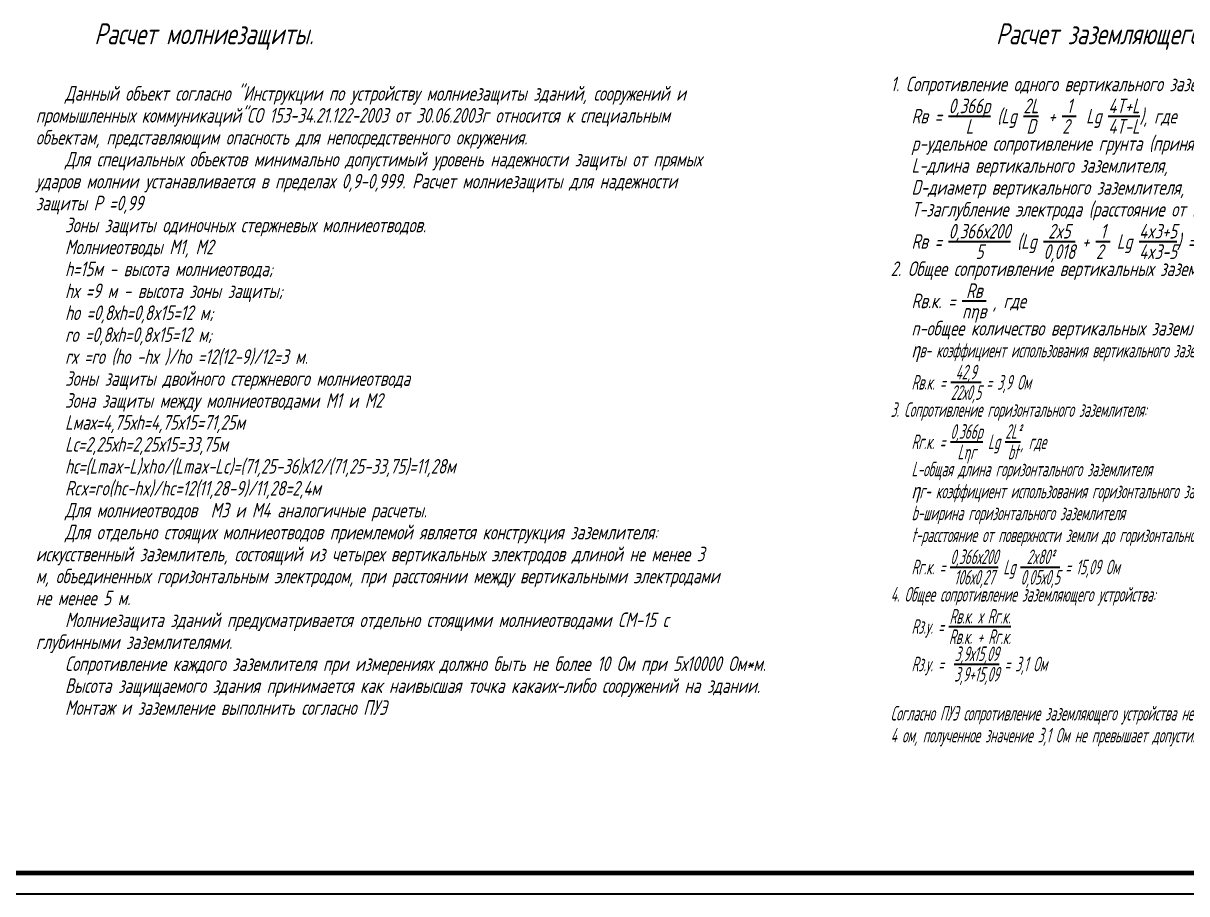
# Model space of a CAD drawing. Header units: millimetres. Extents: x -10490 to 5162, y -5053 to 76.
# Drawn here: x -7496.2 to -7217.8, y -814.1 to -605.8 of the extents above; entities that cross this region are included whole.
import ezdxf

# ---------------------------------------------------------------- set-up
doc = ezdxf.new("R2010")
doc.units = ezdxf.units.MM
for name, color, linetype, lineweight in [('Рамка толстая', 7, 'Continuous', 60), ('Рамка тонкая', 5, 'Continuous', 25), ('Схема распред. сети', 9, 'Continuous', 25), ('Текст', 2, 'Continuous', 25)]:
    doc.layers.add(name, color=color, linetype=linetype, lineweight=lineweight)
doc.styles.add('SIMPLEX', font='simplex.shx', dxfattribs={"width": 0.7, "oblique": 15})

# ---------------------------------------------------------------- blocks, each defined once
blk = doc.blocks.new('A$C0CDB385D')
at = {"layer": 'Рамка толстая'}
blk.add_line((20, 5), (589, 5), dxfattribs=at)
at = {"layer": 'Рамка тонкая'}
blk.add_line((0, 0), (594, 0), dxfattribs=at)

msp = doc.modelspace()

# ---------------------------------------------------------------- block references
msp.add_blockref('A$C0CDB385D', (-7519.0436, -814.14684))

# ---------------------------------------------------------------- texts
at = {"layer": 'Схема распред. сети', "color": 2, "insert": (-7493.2086, -605.79705), "char_height": 3.5, "attachment_point": 1, "line_spacing_factor": 0.9, "style": 'SIMPLEX'}
msp.add_mtext_dynamic_manual_height_columns('\\pi7;^I{\\H1.4286x;Расчет молниезащиты.\\P\\P}Данный объект согласно "Инструкции по устройству молниезащиты зданий, сооружений и промышленных коммуникаций"СО 153-34.21.122-2003 от 30.06.2003г относится к специальным  объектам, представляющим опасность для непосредственного окружения.\\PДля специальных объектов минимально допустимый уровень надежности защиты от прямых ударов молнии устанавливается в пределах 0,9-0,999. Расчет молниезащиты для надежности защиты Р =0,99\\PЗоны защиты одиночных стержневых молниеотводов.\\PМолниеотводы М1, М2\\Ph=15м - высота молниеотвода;\\Phх =9 м - высота зоны защиты;\\Phо =0,8хh=0,8x15=12 м;\\Prо =0,8хh=0,8x15=12 м;\\Prх =rо (hо -hх )/hо =12(12-9)/12=3 м.\\PЗоны защиты двойного стержневого молниеотвода\\PЗона защиты между молниеотводами М1 и М2\\PLмах=4,75хh=4,75х15=71,25м\\PLс=2,25хh=2,25х15=33,75м\\Phс=(Lmax-L)xho/(Lmax-Lc)=(71,25-36)х12/(71,25-33,75)=11,28м\\PRcx=ro(hc-hx)/hc=12(11,28-9)/11,28=2,4м\\PДля молниеотводов  М3 и М4 аналогичные расчеты.\\PДля отдельно стоящих молниеотводов приемлемой является конструкция заземлителя: искусственный заземлитель, состоящий из четырех вертикальных электродов длиной не менее 3 м, объединенных горизонтальным электродом, при расстоянии между вертикальными электродами не менее 5 м.\\PМолниезащита зданий предусматривается отдельно стоящими молниеотводами СМ-15 с глубинными заземлителями.\\PСопротивление каждого заземлителя при измерениях должно быть не более 10 Ом при 5х10000 Ом*м.\\PВысота защищаемого здания принимается как наивысшая точка какаих-либо сооружений на здании. \\PМонтаж и заземление выполнить согласно ПУЭ\\P\\P^I', width=177.5, gutter_width=22.51954, heights=[323], dxfattribs=at)
at = {"layer": 'Текст', "insert": (-7303.65285, -605.79705), "char_height": 5, "attachment_point": 1, "line_spacing_factor": 0.9, "style": 'SIMPLEX'}
msp.add_mtext_dynamic_manual_height_columns('\\A1;\\pi35.22,l5;Расчет заземляющего устройства\\P\\pi10;{\\H0.7x;\\P1. Сопротивление одного вертикального заземлителя:\\P\\pi0,l20,t15;Rв = \\S0,366p/L; (Lg \\S2L/D;\\H1.4286x; \\H0.7x;+ \\H1x;\\S1/2 ;\\H1.4286x; \\H0.7x;Lg \\S4T+L/4T-L;), где\\Pp-удельное сопротивление грунта (принято 200 Ом*м), \\PL-длина вертикального заземлителя, \\PD-диаметр вертикального заземлителя,\\PТ-заглубление электрода (расстояние от поверхности земли до середины вертикального заземлителя) \\PRв = \\S0,366х200/5; (Lg \\S2x5/0,018; + \\S1/2 ; Lg \\S4x3+5/4x3-5;) = 42,9 Ом\\Q0; \\H1.4286x;\\P\\pi10,l5,tz;\\H0.7x;\\Q15;2. Общее сопротивление вертикальных заземлителей:\\P\\pi0,l20;\\H0.99996x;Rв.к. = \\SRв/nηв;\\H0.99996x; , гд\\H0.99998x;е\\P\\H0.99998x;n-общее количество вертикальных заземлителей\\P\\fArial|b0|i0|c0|p34;η\\Fgost|c204;в- коэффициент использования вертикального заземлителя (принят 0,5)\\PRв.к. = \\S42,9/22х0,5; = 3,9 Ом\\H0.99996x;\\P\\pi10,l5;3. Сопротивление горизонтального заземлителя:\\P\\pi0,l20;\\H1.0001x;Rг.к. = \\H1x;\\S0,366p/Lηг;\\H1x; Lg \\H1x;\\S2L²/bt;\\H1x;, где\\PL-общая длина горизонтального заземлителя\\P\\fArial|b0|i0|c0|p34;\\H0.99991x;η\\Fgost|c204;г- коэффициент использования горизонтального заземлителя (принят 0,27)\\Pb-ширина горизонтального заземлителя\\Pt-расстояние от поверхности земли до горизонтального заземлителя\\H0.99997x;\\PRг.к. = \\H1.0001x;\\S0,366х200/106х0,27; Lg \\S2x80²/0,05х0,5; = 15,09 Ом\\H0.99987x;\\P\\pi10,l5;4. Общее сопротивление заземляющего устройства:\\P\\pi0,l20;\\H1.0002x;Rз.у. = \\SRв.к. х Rг.к./Rв.к. + Rг.к.; \\P\\H0.99999x;Rз.у. =  \\S3,9х15,09/3,9+15,09; = 3,1 Ом\\P\\pl15;\\PСогласно ПУЭ сопротивление заземляющего устройства не должно превышать ^J4 ом, полученное значение 3,1 Ом не превышает допустимого. \\P}', width=177.5, gutter_width=12.5, heights=[253], dxfattribs=at)

doc.saveas('drawing.dxf')
